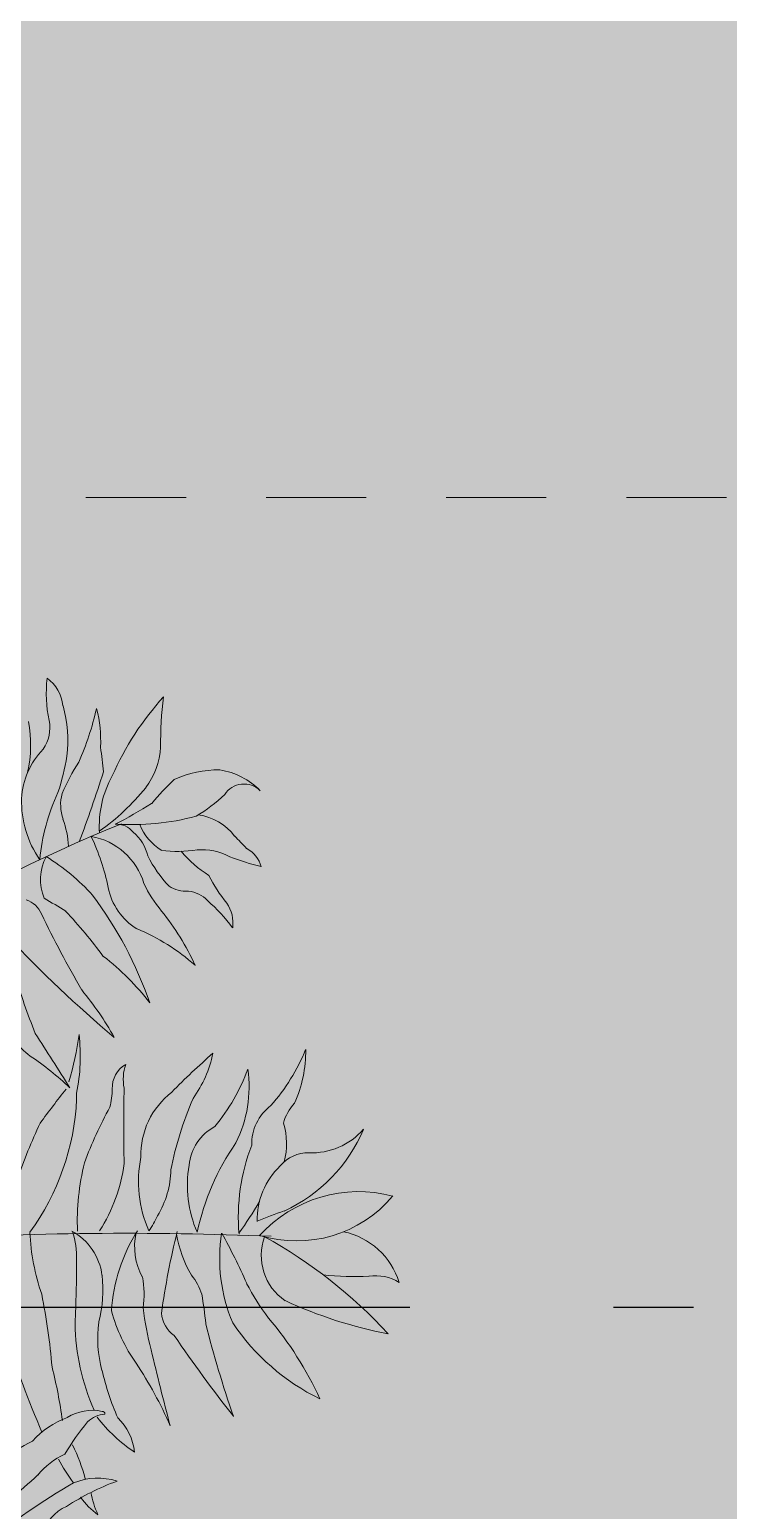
# Model space of a CAD drawing. Header units: millimetres. Extents: x -9564 to 494436, y -140371 to 4257.
# Drawn here: x -4.05 to -3.177, y 114.728 to 116.577 of the extents above; entities that cross this region are included whole.
import ezdxf
from ezdxf.enums import TextEntityAlignment as Align

# ---------------------------------------------------------------- set-up
doc = ezdxf.new("R2010")
doc.units = ezdxf.units.MM
doc.header["$MEASUREMENT"] = 0
doc.linetypes.add('DASHDOTX2', pattern=[50.8, 25.4, -12.7, 0, -12.7])
doc.linetypes.add('HIDDEN2', pattern=[0.1875, 0.125, -0.0625])
doc.layers.add('1', color=5, linetype='Continuous')
for name, color, linetype, lineweight in [('8', 8, 'Continuous', 5), ('AS', 8, 'HIDDEN2', 5), ('HATCH', 8, 'Continuous', 13), ('XR-KOP A3_MOZART$0$A-TXTKOP', 3, 'Continuous', 5)]:
    doc.layers.add(name, color=color, linetype=linetype, lineweight=lineweight)
doc.styles.add('HAND', font='ROMAND.SHX', dxfattribs={"width": 0.8, "height": 250})
doc.styles.add('XR-KOP A3_MOZART$0$ROMAND', font='romand.shx', dxfattribs={"height": 2, "bigfont": 'bigfont.shx'})

# ---------------------------------------------------------------- blocks, each defined once
blk = doc.blocks.new('TREE03')
at = {"layer": 'HATCH'}
blk.add_line((39.09, 11.26), (39.09, 10.82), dxfattribs=at)
for centre, radius, start, end in [((46.43, 39.09), 9.45, 173.6608, 191.6644), ((35.33, 37.88), 2.83, 6.7088, 52.7732), ((29.92, 35.8), 8.57, 352.6488, 16.319), ((60.1, 25.2), 20.23, 137.6599, 156.3007), ((69.97, 35.61), 25.03, 172.6151, 180.653), ((27.06, 35.47), 8.83, 347.5721, 10.6909), ((34.57, 36.68), 2.66, 325.8422, 10.7826), ((21.2, 42.36), 19.76, 335.8911, 347.2444), ((31.81, 35.76), 8.96, 357.2077, 14.5024), ((40.57, 31.46), 5.32, 135.6206, 176.8871), ((5.78, 30.25), 35.34, 5.4395, 8.2439), ((39.84, 35.59), 5.1, 322.8277, 356.9877), ((19.56, 37.94), 19.13, 342.4102, 350.2514), ((51.41, 26.42), 14.49, 147.0989, 156.9497), ((-46.61, 61.28), 91.84, 339.2503, 342.4593), ((47.82, 29.85), 7.15, 150.868, 183.9166), ((56.2, 21.76), 15.3, 132.3502, 140.9106), ((48.9, 26.72), 7.02, 88.6738, 115.3619), ((48.34, 28.86), 4.93, 44.1783, 81.5717), ((50.94, 26.07), 14.49, 155.1181, 174.3411), ((41.1, 31.32), 3.12, 165.5814, 198.8231), ((31.17, 42.81), 16.38, 305.4615, 321.0134), ((41.72, 40.08), 11.13, 300.7395, 313.6387), ((50.75, 31.17), 1.59, 45.0257, 147.6567), ((42.35, 31.54), 7.09, 178.34, 214.8193), ((26.04, 60.64), 34.48, 297.1534, 302.0101), ((87.29, -80.31), 119.16, 112.2314, 129.9934), ((31.58, 27.95), 6.97, 3.8985, 19.796), ((42.97, 46.87), 16.94, 265.9617, 285.1845), ((41.88, 28.52), 1.45, 38.1528, 93.9155), ((47.11, 31.44), 3.92, 202.6204, 237.1923), ((47.08, 26.88), 3.76, 36.8895, 82.4726), ((39.28, 24.5), 4.69, 16.6571, 79.7388), ((24.71, 21.99), 16.97, 12.1696, 24.8168), ((41.12, 27.08), 3.01, 13.132, 50.8706), ((26.56, 5.62), 33.27, 42.9023, 44.9955), ((46.12, 36.97), 8.9, 262.707, 278.8133), ((52.84, 33.52), 8.45, 220.0882, 237.5004), ((47.79, 24.05), 4.14, 61.7542, 94.2898), ((50.08, 26.54), 1.92, 14.08, 63.6481), ((40.03, 26.11), 3.45, 152.5243, 202.1632), ((29.47, 15.39), 14.42, 41.8876, 58.6443), ((51.84, 31.65), 8.71, 206.5046, 223.6257), ((56.6, 45.75), 19.31, 249.2247, 256.0621), ((51.58, 29.5), 8.62, 205.1114, 220.3509), ((57.82, 31.15), 10.64, 206.5614, 218.9008), ((-709.97, -1215.66), 1447.93, 58.88143, 58.95057), ((18.41, 8.62), 27.27, 19.0683, 36.9599), ((45.47, 26.32), 4.24, 190.2076, 239.0322), ((46.71, 27.49), 2.19, 237.4362, 274.1167), ((46.64, 23.16), 2.16, 43.628, 83.7679), ((35.06, 23.07), 1.71, 22.2124, 72.2817), ((104.72, 56.37), 75.5, 205.6257, 210.173), ((11.86, -0.8), 36.21, 36.5481, 43.0393), ((30.65, 12.43), 18.39, 24.7837, 38.6554), ((41.43, 16.63), 10.49, 35.6721, 49.7993), ((47.5, 23.07), 2.48, 352.6112, 34.3761), ((37.65, 9.18), 14.64, 48.499, 67.3076), ((99.26, 83.48), 89.35, 223.3589, 229.9052), ((29.93, 6.5), 18.03, 37.7206, 52.2703), ((82.56, 33.93), 49.91, 196.7801, 201.7943), ((21.93, 3.96), 22.72, 29.4534, 39.5552), ((41.52, 21.09), 9.21, 212.3827, 232.0279), ((-189, -130.55), 268.37, 31.9891, 32.9451), ((20.27, 17.72), 19.14, 342.6987, 352.85), ((26.48, 13.81), 12.87, 348.5474, 6.8094), ((23.9, -4), 21.47, 46.6968, 56.1461), ((80.92, -23.17), 49.28, 131.0054, 135.5894), ((40.41, 15.73), 8.35, 324.4559, 348.178), ((42.55, 19.32), 13.46, 318.3537, 338.0695), ((46.12, 14.17), 8.92, 335.9648, 0.767), ((43.48, 11.6), 1.91, 120.4728, 182.0455), ((45.63, 12.2), 3.29, 161.5643, 190.8072), ((38.2, 17.6), 13.64, 320.5087, 339.9019), ((42.47, 11.66), 8.63, 333.3083, 8.3663), ((83.47, -24.96), 58.01, 141.0178, 143.9714), ((34.98, 11.75), 6.6, 347.0048, 358.1317), ((161.62, 8.97), 119.25, 178.7409, 181.2591), ((22.05, 11.61), 17.06, 323.9126, 357.3457), ((49.11, 6.92), 5.55, 127.7283, 181.3972), ((68.97, 1.37), 23.75, 156.4337, 169.0019), ((54.64, 7.7), 3.36, 127.2336, 181.4824), ((56.61, 8.32), 3.23, 136.5693, 164.9309), ((65, -2.85), 26.99, 150.9206, 159.9431), ((72.65, -7.87), 39.91, 154.7428, 160.8202), ((50.3, 5.92), 3.39, 117.6883, 174.7097), ((48.93, 7.73), 4.78, 344.5657, 17.3884), ((48.94, 13.03), 11, 294.743, 336.9478), ((55.47, 11.84), 4.75, 267.4107, 319.0432), ((63.95, -1.89), 16.82, 144.9116, 168.1397), ((64.15, 2.62), 13.8, 158.7642, 184.9269), ((56.18, 2.28), 17.04, 166.0026, 182.1175), ((30.9, 7.9), 11.61, 327.5243, 352.3036), ((51.93, 5.09), 8.53, 168.5221, 203.7283), ((55.35, 4.87), 8.54, 170.8105, 202.7844), ((55.18, 4.63), 2.46, 88.085, 140.8608), ((39.26, 6.05), 6.4, 328.572, 358.7546), ((56.79, 2.46), 5.12, 133.3852, 181.606), ((58.73, -4.93), 9.32, 75.2125, 137.7089), ((27.66, 17.77), 27.96, 324.396, 329.7845), ((54.41, 9.7), 8.74, 252.8706, 320.0508), ((40.39, 4.51), 4.69, 322.5232, 337.3792), ((58.65, -13.11), 16.94, 107.5248, 114.3225), ((42.46, -252.18), 253.67, 87.6993, 93.374), ((50.63, 2.16), 14.8, 182.3382, 199.3986), ((36.82, -1.93), 4.07, 7.0893, 61.4616), ((33.56, -0.15), 5.53, 357.581, 18.6666), ((53.05, -4.59), 11.55, 147.2023, 176.6409), ((47.51, 0.56), 4.38, 167.4444, 208.6401), ((101.55, -12.09), 57.12, 166.118, 171.9361), ((53.76, 2.6), 7.79, 188.6089, 211.1604), ((60.45, -0.28), 11.4, 171.0312, 203.0385), ((12.67, -18.87), 41.82, 23.802, 29.1495), ((55.75, -0.06), 3.8, 159.9256, 235.675), ((35.83, -28.39), 33.85, 42.528, 61.1237), ((56.64, -3.43), 5.13, 17.02, 78.383), ((-49.19, -0.47), 88.28, 357.1879, 0.0535), ((31.84, -2.45), 9.08, 345.7734, 6.4692), ((37.02, -2.79), 6.77, 352.3176, 10.6201), ((43.92, -4), 4.08, 17.8196, 39.0684), ((66.66, 6.18), 17.73, 207.4788, 216.6909), ((58.31, 17.54), 19.06, 263.8261, 273.4164), ((59.89, -4.6), 3.14, 58.1737, 98.05), ((-8.67, -11.75), 46.22, 4.8647, 11.2218), ((16.18, -8.07), 32.07, 5.8563, 9.5365), ((53.14, -0.68), 12.06, 195.5622, 214.7584), ((65.34, -1.13), 21.77, 186.7665, 194.6043), ((47.22, -3.83), 2.24, 186.3405, 233.1515), ((66.91, 25.73), 31.84, 245.2985, 258.8941), ((54.36, -4.56), 15.38, 180.8681, 203.9679), ((49.09, -5.82), 8.53, 172.3491, 195.1547), ((131.4, 16.61), 86.03, 194.411, 198.899), ((62.86, 3.91), 15.53, 213.8622, 243.9161), ((34.17, -20.01), 24.03, 24.5287, 40.4887), ((113.81, 20.35), 83.78, 198.1388, 202.9749), ((133.3, 54.33), 106, 214.4402, 218.2159), ((228.08, 36.52), 188.79, 193.2085, 194.8652), ((3.33, -16.36), 35.11, 7.9075, 14.0547), ((58.84, -3.9), 18.45, 193.0103, 203.8611), ((19.23, -23.44), 28.79, 23.6168, 33.5046), ((40.41, -16.86), 5.86, 109.571, 138.4688), ((40.19, -14.15), 3.32, 78.1509, 121.7019), ((41.27, -13.17), 2.09, 95.7107, 132.7456), ((49.06, -4.79), 10.74, 217.3679, 236.411), ((40.9, -11.06), 0.158, 350.5364, 99.4625), ((57.07, -25.41), 22.06, 141.3407, 148.4687), ((39.3, -14.13), 3.84, 5.9471, 46.1141), ((41.7, -24.26), 12.64, 116.6949, 128.4543), ((24.61, -19.87), 15.68, 15.7814, 25.04), ((-373.26, -408.59), 558.57, 42.5112, 44.9996), ((40.53, -18.74), 5.36, 114.9443, 140.5504), ((47.72, -9.12), 11.13, 207.3006, 217.3966), ((23.1, -1.55), 19.14, 306.3542, 313.9589), ((71.93, -71.46), 64.67, 120.7433, 127.3601), ((48.23, -32.79), 18.17, 110.3536, 122.7774), ((40.57, -20.06), 4.51, 72.7087, 112.0615), ((39.68, -20.36), 3.12, 114.4444, 163.1849), ((43.7, -13.76), 5.34, 215.7551, 234.2475), ((46.66, -15.28), 6.7, 190.8632, 204.7761)]:
    blk.add_arc(centre, radius, start, end, dxfattribs=at)
blk = doc.blocks.new('*U39')
at = {"layer": 'HATCH', "xscale": 17.94037446682341, "yscale": 17.94037446682341, "zscale": 17.94037446682341}
blk.add_blockref('TREE03', (0, 0), dxfattribs=at)
blk = doc.blocks.new('pot')
at = {"layer": '1', "linetype": 'DASHDOTX2', "ltscale": 0.02}
blk.add_lwpolyline([(200.0932, 157.5886), (200.0932, 157.2115), (225.016, 157.2115), (225.016, 157.5886)], dxfattribs=at)
blk = doc.blocks.new('as1')
at = {"layer": 'AS'}
blk.add_line((137.0131, 157.978), (158.5787, 157.978), dxfattribs=at)
blk = doc.blocks.new('A$C2a879c63')
at = {"layer": '8', "transparency": 33554687}
h = blk.add_hatch(dxfattribs=at)
h.set_pattern_fill('GRASS', color=256, scale=0.005)
h.set_pattern_definition([(90, (-196.3025, -143.53514), (-0.08980256, 0.08980256), [0.0238125, -0.15579262]), (45, (-196.3025, -143.53514), (-0.08980256, 0.08980256), [0.0238125, -0.1031875]), (135, (-196.3025, -143.53514), (-0.08980256, -0.08980256), [0.0238125, -0.1031875])])
h.paths.add_polyline_path([(27.2258, 11.4873), (23.1308, 11.4873), (23.1308, 7.5373), (27.2258, 7.5373)])
h.paths.add_polyline_path([(27.2258, 12.1873), (23.1308, 12.1873), (23.1308, 11.4873), (27.2258, 11.4873)])
h.paths.add_polyline_path([(27.2258, 12.8873), (23.1308, 12.8873), (23.1308, 12.1873), (27.2258, 12.1873)])
h.paths.add_polyline_path([(27.2258, 14.6873), (23.1308, 14.6873), (23.1308, 12.8873), (27.2258, 12.8873)])
h.paths.add_polyline_path([(27.2258, 15.9873), (23.1308, 15.9873), (23.1308, 14.6873), (27.2258, 14.6873)])
h.paths.add_polyline_path([(27.2258, 18.1873), (23.1308, 18.1873), (23.1308, 15.9873), (27.2258, 15.9873)])
h.paths.add_polyline_path([(27.2258, 20.7873), (23.1308, 20.7873), (23.1308, 18.1873), (27.2258, 18.1873)])
h.paths.add_polyline_path([(27.2258, 21.5673), (23.1308, 21.5673), (23.1308, 20.7873), (27.2258, 20.7873)])
h.paths.add_polyline_path([(27.2258, 22.4373), (23.1308, 22.4373), (23.1308, 21.5673), (27.2258, 21.5673)])
h.paths.add_polyline_path([(27.2258, 23.0373), (23.1308, 23.0373), (23.1308, 22.4373), (27.2258, 22.4373)])
h.paths.add_polyline_path([(27.2258, 23.9373), (23.1308, 23.9373), (23.1308, 23.0373), (27.2258, 23.0373)])
h.paths.add_polyline_path([(27.2258, 25.3373), (23.1308, 25.3373), (23.1308, 23.9373), (27.2258, 23.9373)])
h.paths.add_polyline_path([(22.3207, 12.472), (23.6097, 12.472), (23.6097, 12.6745), (22.3207, 12.6745)], flags=9)
for name, p in [('pot', (-194.2329, -143.5351)), ('as1', (-130.3025, -143.2907))]:
    blk.add_blockref(name, p)
at = {"xscale": 0.001, "yscale": 0.001, "zscale": 0.001}
blk.add_blockref('*U39', (24.2226, 13.7417), dxfattribs=at)
at = {"color": 4, "style": 'HAND'}
for tag, height, rotation, p in [('DRY.WASHER', 0.054, 0, (11.9366, 24.9122)), ('PATIO', 0.135, 0, (20.9666, 21.5696)), ('GENSET', 0.135, 0, (18.2157, 17.1045)), ('PLANTERBOX', 0.135, 90, (22.169, 13.2959)), ('PLANTERBOX', 0.135, 0, (18.5224, 11.5633)), ('PATIO', 0.135, 0, (400.0395, 10.821)), ('CARPORT', 0.135, 0, (12.157, 9.7744)), ('CARPORT', 0.135, 0, (20.6202, 9.7744))]:
    blk.add_attdef(tag, text='', height=height, rotation=rotation, dxfattribs=at).set_placement(p, align=Align.MIDDLE)
at = {"layer": 'XR-KOP A3_MOZART$0$A-TXTKOP', "style": 'XR-KOP A3_MOZART$0$ROMAND'}
for tag, p in [('1:200', (37.0468, 3.1879)), ('1:100', (79.0468, 3.1879)), ('1:100', (121.0468, 3.1879)), ('1:100', (163.0468, 3.1879)), ('1:100', (205.0468, 3.1879)), ('1:100', (247.0468, 3.1879)), ('1:100', (289.0468, 3.1879)), ('1:100', (331.0468, 3.1879)), ('1:100', (373.0468, 3.1879)), ('1:100', (415.0468, 3.1879)), ('1:100', (457.0468, 3.1879)), ('1:100', (499.0468, 3.1879))]:
    blk.add_attdef(tag, text='', height=0.1296, dxfattribs=at).set_placement(p, align=Align.MIDDLE)

msp = doc.modelspace()

# ---------------------------------------------------------------- block references
msp.add_blockref('A$C2a879c63', (-28.9148, 101.3058))

doc.saveas('drawing.dxf')
